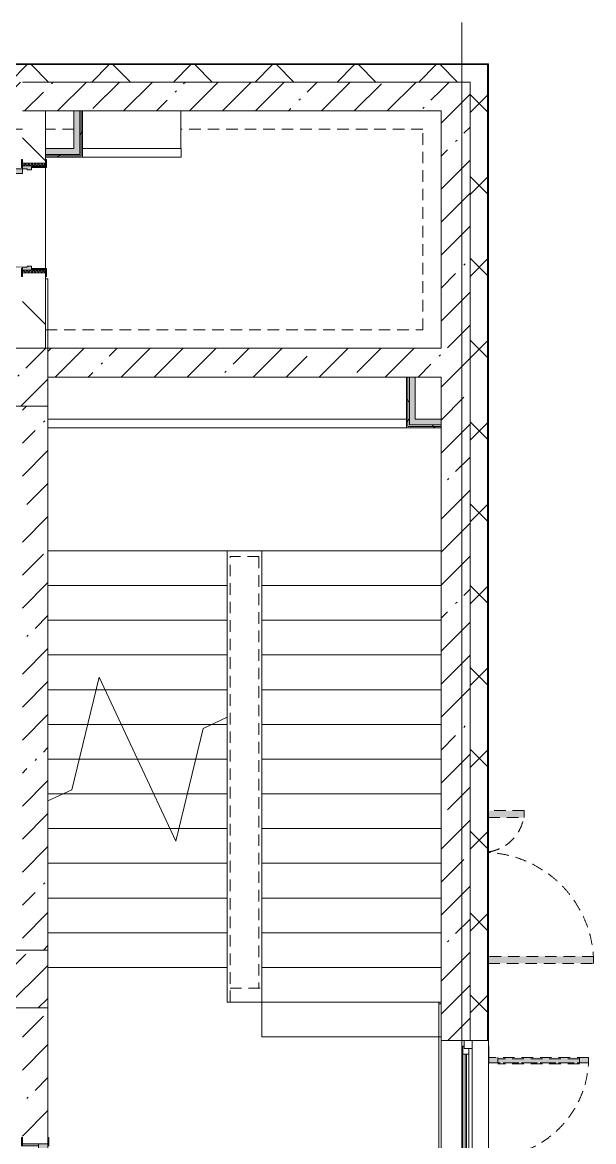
# Model space of a CAD drawing. Header units: millimetres. Extents: x 35143 to 244272, y -8553 to 29000.
# Drawn here: x 238472 to 243410, y 12246 to 21915 of the extents above; entities that cross this region are included whole.
import ezdxf

# ---------------------------------------------------------------- set-up
doc = ezdxf.new("R2010")
doc.units = ezdxf.units.MM
doc.linetypes.add('200_ШТРИХ__ш1_п0_6_', pattern=[160, 100, -60])
for name, color, linetype, lineweight in [('A-DETL-MBND-1', 7, '200_ШТРИХ__ш1_п0_6_', 9), ('A-GLAZ-1', 7, 'Continuous', 5), ('A-WALL', 7, 'Continuous', 9), ('A-WALL-4', 7, 'Continuous', 5), ('I-WALL-5', 7, 'Continuous', 5), ('S-COLS-1', 7, 'Continuous', 5), ('S-STRS-2', 7, 'Continuous', 5), ('S-STRS-MBND-2', 7, 'Continuous', 5), ('Оси', 7, 'Continuous', 9)]:
    doc.layers.add(name, color=color, linetype=linetype, lineweight=lineweight)
for name, color, linetype, lineweight, true_color in [('A-DOOR-3', 7, 'Continuous', 5, 0xaaaaaa), ('A-DOOR-4', 7, 'Continuous', 5, 0xe2e2e2), ('A-DOOR-FRAM-3', 7, 'Continuous', 5, 0xe2e2e2), ('A-DOOR-FRAM-4', 7, 'Continuous', 5, 0xaaaaaa), ('A-FLOR-2', 7, 'Continuous', 5, 0xaaaaaa), ('I-WALL-3', 7, 'Continuous', 5, 0xe7e7e7)]:
    doc.layers.add(name, color=color, linetype=linetype, lineweight=lineweight, true_color=true_color)
pattern_1 = [(45, (117261.88, 0), (-285.1231, 285.1231), []), (45, (117547, 0), (-285.1231, 285.1231), [504.031, -100.806, 16.764, -84.042])]
pattern_2 = [(45, (117261.9, 0), (-353.5534, 353.5534), []), (135, (117261.9, 0), (-353.5534, -353.5534), [])]
pattern_3 = [(45, (117261.9, 0), (-530.33, 530.33), []), (135, (117261.9, 0), (-530.33, -530.33), [])]

# ---------------------------------------------------------------- blocks, each defined once
blk = doc.blocks.new('110_Дверь_СКБ_2Ст - Д-1_л_Лестничная клетка EIS60 2-32142534-2_1_2_птичка')
at = {"layer": 'A-DOOR-4'}
for points in [[(662.5, 110), (662.5, 1010), (612.5, 1010), (612.5, 110)], [(-587.5, 510), (-637.5, 510), (-637.5, 110), (-587.5, 110), (-587.5, 433.2)], [(712.5, 30), (697.5, 30), (697.5, -110), (712.5, -110), (712.5, -30.6)]]:
    blk.add_hatch(color=256, dxfattribs=at).paths.add_polyline_path(points)
h = blk.add_hatch(color=256, dxfattribs=at)
h.paths.add_polyline_path([(712.5, 110), (662.5, 110), (662.5, 60), (652.5, 60), (652.5, 30), (712.5, 30)])
h.paths.add_polyline_path([(-627.5, 30), (-627.5, 60), (-637.5, 60), (-637.5, 110), (-687.5, 110), (-687.5, 30)])
at = {"layer": 'A-DOOR-FRAM-3'}
for points in [[(-672.5, 110), (-672.5, 118), (-742.5, 118), (-742.5, 110)], [(767.5, 110), (767.5, 118), (697.5, 118), (697.5, 110)], [(-672.5, 30), (-687.5, 30), (-687.5, -110), (-672.5, -110), (-672.5, -30.6)], [(-672.5, -110), (-742.5, -110), (-742.5, -118), (-672.5, -118)], [(767.5, -118), (767.5, -110), (697.5, -110), (697.5, -118)]]:
    blk.add_hatch(color=256, dxfattribs=at).paths.add_polyline_path(points)
at = {"layer": 'A-DOOR-3'}
for p, q in [((662.5, 1010), (612.5, 1010)), ((612.5, 1010), (612.5, 110)), ((662.5, 110), (662.5, 1010)), ((-637.5, 510), (-637.5, 110)), ((-587.5, 510), (-637.5, 510)), ((-587.5, 110), (-587.5, 510)), ((-637.5, 110), (-587.5, 110)), ((612.5, 110), (662.5, 110))]:
    blk.add_line(p, q, dxfattribs=at)
for centre, radius, start, end in [((662.5, 110), 900, 90, 180), ((-637.5, 110), 400, 360, 90)]:
    blk.add_arc(centre, radius, start, end, dxfattribs=at)
at = {"layer": 'A-DOOR-FRAM-4'}
for p, q in [((-672.5, 118), (-742.5, 118)), ((-742.5, 118), (-742.5, 110)), ((-742.5, 110), (-672.5, 110)), ((-637.5, 110), (-687.5, 110)), ((-687.5, 110), (-687.5, 30)), ((-672.5, 110), (-672.5, 118)), ((-637.5, 60), (-637.5, 110)), ((662.5, 110), (662.5, 60)), ((712.5, 110), (662.5, 110)), ((767.5, 118), (697.5, 118)), ((697.5, 118), (697.5, 110)), ((697.5, 110), (767.5, 110)), ((712.5, 30), (712.5, 110)), ((767.5, 110), (767.5, 118)), ((-687.5, 30), (-627.5, 30)), ((-672.5, 30), (-687.5, 30)), ((-687.5, 30), (-687.5, -110)), ((-672.5, -110), (-672.5, 30)), ((-627.5, 60), (-637.5, 60)), ((-627.5, 30), (-627.5, 60)), ((662.5, 60), (652.5, 60)), ((652.5, 60), (652.5, 30)), ((652.5, 30), (712.5, 30)), ((712.5, 30), (697.5, 30)), ((697.5, 30), (697.5, -110)), ((712.5, -110), (712.5, 30)), ((-672.5, -110), (-742.5, -110)), ((-742.5, -110), (-742.5, -118)), ((-742.5, -118), (-672.5, -118)), ((-687.5, -110), (-672.5, -110)), ((-672.5, -118), (-672.5, -110)), ((697.5, -110), (712.5, -110)), ((767.5, -110), (697.5, -110)), ((697.5, -110), (697.5, -118)), ((697.5, -118), (767.5, -118)), ((767.5, -118), (767.5, -110))]:
    blk.add_line(p, q, dxfattribs=at)
blk = doc.blocks.new('120_Окно_СКБ_1Ст - 120_Окно_СКБ_1Ст 1200х2500_h_ с форточкой2-24160662-2_1_2_птичка')
at = {"layer": 'A-GLAZ-1'}
for p, q in [((-600, -127), (-600, -57)), ((-600, -57), (-530, -57)), ((600, -57), (-600, -57)), ((-530, -57), (-530, -127)), ((530, -87), (-530, -87)), ((-530, -87), (-530, -127)), ((-480, -137), (-480, -87)), ((480, -137), (480, -87)), ((530, -127), (530, -57)), ((530, -57), (600, -57)), ((530, -127), (530, -87)), ((600, -57), (600, -127)), ((-530, -127), (-600, -127)), ((-600, -127), (-550, -127)), ((-530, -127), (-550, -127)), ((-550, -127), (-550, -137)), ((-550, -137), (550, -137)), ((550, -137), (-550, -137)), ((-480, -107), (480, -107)), ((480, -117), (-480, -117)), ((600, -127), (530, -127)), ((550, -127), (530, -127)), ((550, -127), (600, -127)), ((550, -137), (550, -127))]:
    blk.add_line(p, q, dxfattribs=at)
blk = doc.blocks.new('110_Дверь_СКБ_1Ст_Внутренняя1 - Д-8 950x2100h_охрана-V90-2_1_2_птичка')
at = {"layer": 'A-DOOR-3'}
h = blk.add_hatch(dxfattribs=at)
h.set_pattern_fill('FP_100', color=256, style=0, pattern_type=2)
h.set_pattern_definition([(135, (1826.41, 164.685), (-14.14214, -14.14214), []), (225, (1826.41, 164.685), (14.14214, -14.14214), [])])
h.paths.add_polyline_path([(487.5, 100), (462.5, 100), (462.5, -100), (487.5, -100), (487.5, -34.8)])
at = {"layer": 'A-DOOR-4'}
h = blk.add_hatch(color=256, dxfattribs=at)
h.paths.add_polyline_path([(-437.5, 100), (-437.5, 20), (-402.5, 20), (-402.5, 60), (-412.5, 60), (-416.2, 100)])
h.paths.add_polyline_path([(437.5, 100), (437.5, 60), (427.5, 60), (427.5, 20), (462.5, 20), (462.5, 100)])
at = {"layer": 'A-DOOR-FRAM-3'}
for points in [[(397.5, 950), (397.5, 100), (437.5, 100), (437.5, 950)], [(-492.5, 108), (-492.5, 100), (-422.5, 100), (-422.5, 108)], [(511.4, 108), (447.5, 108), (447.5, 100), (517.5, 100), (517.5, 108)], [(-422.5, 20), (-437.5, 20), (-437.5, -100), (-422.5, -100), (-422.5, -34.8)], [(462.5, 20), (447.5, 20), (447.5, -100), (462.5, -100), (462.5, -34.8)], [(-492.5, -100), (-492.5, -108), (-422.5, -108), (-422.5, -100)], [(517.5, -100), (447.5, -100), (447.5, -108), (517.5, -108)]]:
    blk.add_hatch(color=256, dxfattribs=at).paths.add_polyline_path(points)
at = {"layer": 'A-DOOR-FRAM-4'}
h = blk.add_hatch(dxfattribs=at)
h.set_pattern_fill('FP_101', color=256, style=0, pattern_type=2)
h.set_pattern_definition([(45, (-296.384, 164.685), (-14.1421, 14.1421), []), (135, (-296.384, 164.685), (-14.1421, -14.1421), [])])
h.paths.add_polyline_path([(-437.5, 100), (-462.5, 100), (-462.5, -100), (-437.5, -100), (-437.5, -34.8)])
at = {"layer": 'A-DOOR-3'}
for p, q in [((437.5, 950), (397.5, 950)), ((397.5, 950), (397.5, 100)), ((437.5, 100), (437.5, 950)), ((397.5, 100), (437.5, 100))]:
    blk.add_line(p, q, dxfattribs=at)
blk.add_arc((437.5, 100), 850, 90, 180, dxfattribs=at)
at = {"layer": 'A-DOOR-FRAM-4'}
for p, q in [((-422.5, 108), (-492.5, 108)), ((-492.5, 108), (-492.5, 100)), ((-492.5, 100), (-422.5, 100)), ((-437.5, 100), (-462.5, 100)), ((-462.5, 100), (-462.5, -100)), ((-412.5, 100), (-437.5, 100)), ((-437.5, 100), (-437.5, 20)), ((-437.5, -100), (-437.5, 100)), ((-422.5, 100), (-437.5, 100)), ((-437.5, 100), (-437.5, 99)), ((-437.5, 99), (-422.5, 99)), ((-422.5, 100), (-422.5, 108)), ((-422.5, 99), (-422.5, 100)), ((-412.5, 60), (-412.5, 100)), ((437.5, 100), (437.5, 60)), ((462.5, 100), (437.5, 100)), ((517.5, 108), (447.5, 108)), ((447.5, 108), (447.5, 100)), ((462.5, 100), (447.5, 100)), ((447.5, 100), (447.5, 99)), ((447.5, 100), (517.5, 100)), ((447.5, 99), (462.5, 99)), ((462.5, 20), (462.5, 100)), ((487.5, 100), (462.5, 100)), ((462.5, 100), (462.5, -100)), ((462.5, 99), (462.5, 100)), ((487.5, -100), (487.5, 100)), ((517.5, 100), (517.5, 108)), ((-437.5, 20), (-402.5, 20)), ((-422.5, 20), (-437.5, 20)), ((-437.5, 20), (-437.5, -100)), ((-422.5, -100), (-422.5, 20)), ((-402.5, 60), (-412.5, 60)), ((-402.5, 20), (-402.5, 60)), ((437.5, 60), (427.5, 60)), ((427.5, 60), (427.5, 20)), ((427.5, 20), (462.5, 20)), ((462.5, 20), (447.5, 20)), ((447.5, 20), (447.5, -100)), ((462.5, -100), (462.5, 20)), ((-422.5, -100), (-492.5, -100)), ((-492.5, -100), (-492.5, -108)), ((-492.5, -108), (-422.5, -108)), ((-462.5, -100), (-437.5, -100)), ((-437.5, -100), (-422.5, -100)), ((-422.5, -108), (-422.5, -100)), ((447.5, -100), (462.5, -100)), ((517.5, -100), (447.5, -100)), ((447.5, -100), (447.5, -108)), ((447.5, -108), (517.5, -108)), ((462.5, -100), (487.5, -100)), ((517.5, -108), (517.5, -100))]:
    blk.add_line(p, q, dxfattribs=at)
blk = doc.blocks.new('110_Дверь_СКБ_2Ст_Наружная - ДН-3_1_л__ Двухстворчатая 1200 х2900 из подвала EI30-23667726-2_1_2_птичка')
at = {"layer": 'A-DETL-MBND-1'}
for points in [[(679.5, 989), (619.5, 989), (619.5, 79), (679.5, 79)], [(-580.5, 79), (-580.5, 389), (-640.5, 389), (-640.5, 79)]]:
    blk.add_hatch(color=256, dxfattribs=at).paths.add_polyline_path(points)
for p, q in [((679.5, 989), (619.5, 989)), ((619.5, 989), (619.5, 79)), ((679.5, 79), (679.5, 989)), ((-640.5, 389), (-640.5, 79)), ((-580.5, 389), (-640.5, 389)), ((-580.5, 79), (-580.5, 389))]:
    blk.add_line(p, q, dxfattribs=at)
for centre, radius, start, end in [((679.5, 29), 960, 90, 176.98148), ((-640.5, 29), 360, 8.16602, 90)]:
    blk.add_arc(centre, radius, start, end, dxfattribs=at)
blk = doc.blocks.new('Дверь_Витражная_СКБ_2Ст - ВН-6-31912847-2_1_2_птичка')
at = {"layer": 'A-DETL-MBND-1'}
for points in [[(-643, -370), (-598, -370), (-598, -20), (-643, -20)], [(562, -884), (607, -884), (607, -20), (562, -20)]]:
    blk.add_hatch(color=256, dxfattribs=at).paths.add_polyline_path(points)
for p, q in [((-607, -20), (-715, -20)), ((-715, -20), (-607, -20)), ((-598, -20), (-643, -20)), ((-643, -370), (-643, -20)), ((-598, -20), (-643, -20)), ((-643, -20), (-643, -370)), ((-607, -370), (-607, -20)), ((-598, -370), (-598, -20)), ((-598, -370), (-598, -20)), ((562, -20), (607, -20)), ((562, -884), (562, -20)), ((562, -20), (562, -884)), ((607, -20), (562, -20)), ((607, -884), (607, -20)), ((607, -884), (607, -20)), ((607, -20), (715, -20)), ((607, -20), (715, -20)), ((607, -884), (607, -20)), ((-643, -100), (-598, -100)), ((-633, -290), (-633, -100)), ((-589, -290), (-589, -100)), ((553, -804), (553, -100)), ((607, -100), (562, -100)), ((597, -804), (597, -100)), ((-643, -290), (-598, -290)), ((-643, -370), (-598, -370)), ((-643, -370), (-598, -370)), ((607, -804), (562, -804)), ((607, -884), (562, -884)), ((562, -884), (607, -884))]:
    blk.add_line(p, q, dxfattribs=at)
for centre, radius, start, end in [((-607, -20), 350, 270, 0), ((607, -20), 864, 180, 270)]:
    blk.add_arc(centre, radius, start, end, dxfattribs=at)
blk = doc.blocks.new('BSC_Колонна _Прямоугольная - 500х500-22291386-2_1_2_птичка')
at = {"layer": 'S-COLS-1'}
h = blk.add_hatch(dxfattribs=at)
h.set_pattern_fill('FP_173', color=256, style=0, pattern_type=2)
h.set_pattern_definition([(45, (-121180, -13650), (-285.1231, 285.1231), []), (45, (-120894.88, -13650), (-285.1231, 285.1231), [504.031, -100.806, 16.764, -84.042])])
h.paths.add_polyline_path([(-250, -250), (250, -250), (250, 250), (-250, 250), (-250, -115.2)])
for p, q in [((250, 250), (-250, 250)), ((-250, 250), (-250, -250)), ((250, -250), (250, 250)), ((-250, -250), (250, -250))]:
    blk.add_line(p, q, dxfattribs=at)
blk = doc.blocks.new('BSC_Колонна _Прямоугольная - 500х500-V196-2_1_2_птичка')
at = {"layer": 'S-COLS-1'}
h = blk.add_hatch(dxfattribs=at)
h.set_pattern_fill('FP_182', color=256, style=0, pattern_type=2)
h.set_pattern_definition([(45, (-121180, -18850), (-285.1231, 285.1231), []), (45, (-120894.88, -18850), (-285.1231, 285.1231), [504.031, -100.806, 16.764, -84.042])])
h.paths.add_polyline_path([(-250, -250), (250, -250), (250, 250), (-250, 250), (-250, -109.1)])
for p, q in [((250, 250), (-250, 250)), ((-250, 250), (-250, -250)), ((250, -250), (250, 250)), ((-250, -250), (250, -250))]:
    blk.add_line(p, q, dxfattribs=at)
blk = doc.blocks.new('Зашивка приборов отопления30 - Зашивка приборов отопления-33323465-2_1_2_птичка')
at = {"layer": 'A-WALL-4'}
for p, q in [((121290.8, 18669.6), (124390.8, 18669.6)), ((124390.8, 18669.6), (121290.8, 18669.6)), ((121290.8, 18594.6), (124390.8, 18594.6))]:
    blk.add_line(p, q, dxfattribs=at)
blk = doc.blocks.new('Зашивка приборов отопления44 - Зашивка приборов отопления-33398827-2_1_2_птичка')
at = {"layer": 'A-WALL-4'}
for p, q in [((122140.8, 18669.6), (122140.8, 18994.6)), ((121290.8, 18669.6), (122140.8, 18669.6)), ((122141.3, 18669.6), (121290.8, 18669.6)), ((122141.3, 18594.6), (122141.3, 18669.6)), ((121290.8, 18594.6), (122141.3, 18594.6))]:
    blk.add_line(p, q, dxfattribs=at)

msp = doc.modelspace()

# ---------------------------------------------------------------- hatches: boundary and pattern name
at = {"layer": 'A-WALL-4'}
h = msp.add_hatch(dxfattribs=at)
h.set_pattern_fill('FP_87', color=256, style=0, pattern_type=2)
h.set_pattern_definition(pattern_2)
h.paths.add_polyline_path([(242491.9, 21400), (242491.9, 21550), (237412.1, 21550), (237412.1, 21400), (242341.9, 21400)])
h.paths.add_polyline_path([(236512.1, 21400), (236512.1, 21550), (235162.3, 21550), (235162.3, 21400), (235768.7, 21400)])
h.paths.add_polyline_path([(223711, 21400), (224112.3, 21400), (224112.3, 21550), (222812.1, 21550), (222812.1, 21400), (223311.9, 21400)])
h.paths.add_polyline_path([(226312.3, 21400), (226312.3, 21550), (225012.3, 21550), (225012.3, 21400), (225566, 21400)])
h.paths.add_polyline_path([(227212.3, 21400), (228511.9, 21400), (228511.9, 21550), (227212.3, 21550)])
h.paths.add_polyline_path([(233362.3, 21400), (234262.3, 21400), (234262.3, 21550), (232862.3, 21550), (232862.3, 21400), (232986.2, 21400)])
h.paths.add_polyline_path([(229411.9, 21400), (230562.3, 21400), (230562.3, 21550), (229411.9, 21550)])
h.paths.add_polyline_path([(217218.3, 21400), (218411.9, 21400), (218411.9, 21550), (213871.9, 21550), (213871.9, 21400), (216290.8, 21400)])
h.paths.add_polyline_path([(219311.9, 21400), (220512.1, 21400), (220512.1, 21550), (219311.9, 21550)])
h.paths.add_polyline_path([(210571.9, 21400), (210571.9, 21550), (210321.9, 21550), (210321.9, 21400)])
h = msp.add_hatch(dxfattribs=at)
h.set_pattern_fill('FP_87', color=256, style=0, pattern_type=2)
h.set_pattern_definition(pattern_2)
h.paths.add_polyline_path([(242341.9, -250), (242491.9, -250), (242491.9, 7700), (242341.9, 7700), (242341.9, -100)])
h.paths.add_polyline_path([(242491.9, 10000), (242491.9, 11920), (242341.9, 11920), (242341.9, 10000)])
h.paths.add_polyline_path([(242491.9, 13120), (242491.9, 21400), (242341.9, 21400), (242341.9, 13120)])
at = {"layer": 'I-WALL-3'}
for points in [[(238967.9, 20775), (238967.9, 21150), (238917.9, 21150), (238917.9, 20775)], [(238917.9, 20775), (238917.9, 20825), (238671.9, 20825), (238671.9, 20775)], [(241866.9, 18487.5), (241866.9, 18850), (241816.9, 18850), (241816.9, 18487.5)], [(242091.9, 18437.5), (242091.9, 18487.5), (241816.9, 18487.5), (241816.9, 18437.5)]]:
    msp.add_hatch(color=256, dxfattribs=at).paths.add_polyline_path(points)
at = {"layer": 'I-WALL-5'}
h = msp.add_hatch(dxfattribs=at)
h.set_pattern_fill('FP_95', color=256, style=0, pattern_type=2)
h.set_pattern_definition(pattern_1)
h.paths.add_polyline_path([(229411.9, 21150), (230562.3, 21150), (230562.3, 21400), (229411.9, 21400)])
h.paths.add_polyline_path([(233362.3, 21150), (234262.3, 21150), (234262.3, 21400), (233362.3, 21400), (233362.3, 21239.3)])
h.paths.add_polyline_path([(238471.9, 21150), (238471.9, 21400), (238111.9, 21400), (238111.9, 21150)])
h.paths.add_polyline_path([(235777.4, 21150), (236512.1, 21150), (236512.1, 21400), (235162.3, 21400), (235162.3, 21150), (235768.7, 21150)])
h.paths.add_polyline_path([(218399.4, 21150), (218411.9, 21150), (218411.9, 21400), (218061.9, 21400), (218061.9, 21150), (218386.9, 21150)])
h.paths.add_polyline_path([(220000.9, 21150), (220512.1, 21150), (220512.1, 21400), (219311.9, 21400), (219311.9, 21150)])
h.paths.add_polyline_path([(223311.9, 21150), (224112.3, 21150), (224112.3, 21400), (223311.9, 21400)])
h.paths.add_polyline_path([(225566, 21150), (226312.3, 21150), (226312.3, 21400), (225012.3, 21400), (225012.3, 21150), (225486.9, 21150)])
h.paths.add_polyline_path([(228511.9, 21150), (228511.9, 21400), (228311.9, 21400), (228311.9, 21150), (228348.6, 21150)])
h.paths.add_polyline_path([(227611.9, 21150), (227611.9, 21400), (227212.3, 21400), (227212.3, 21150), (227421.1, 21150)])
h = msp.add_hatch(dxfattribs=at)
h.set_pattern_fill('FP_95', color=256, style=0, pattern_type=2)
h.set_pattern_definition(pattern_1)
h.paths.add_polyline_path([(242091.9, 21150), (242091.9, 21400), (238471.9, 21400), (238471.9, 21150), (240406.3, 21150)])
h = msp.add_hatch(dxfattribs=at)
h.set_pattern_fill('FP_95', color=256, style=0, pattern_type=2)
h.set_pattern_definition(pattern_1)
h.paths.add_polyline_path([(242261.4, 10600), (242341.9, 10600), (242341.9, 11920), (242091.9, 11920), (242091.9, 10600)])
h.paths.add_polyline_path([(242341.9, 13120), (242341.9, 21400), (242091.9, 21400), (242091.9, 13120), (242261.4, 13120)])
h = msp.add_hatch(dxfattribs=at)
h.set_pattern_fill('FP_98', color=256, style=0, pattern_type=2)
h.set_pattern_definition([(135, (117261.9, 0), (-353.5534, -353.5534), [])])
h.paths.add_polyline_path([(238471.9, 19100), (238671.9, 19100), (238671.9, 19750), (238471.9, 19750), (238471.9, 19319.3)])
h.paths.add_polyline_path([(238671.9, 20700), (238671.9, 21150), (238471.9, 21150), (238471.9, 20700), (238551.3, 20700)])
h = msp.add_hatch(dxfattribs=at)
h.set_pattern_fill('FP_187', color=256, style=0, pattern_type=2)
h.set_pattern_definition(pattern_3)
h.paths.add_polyline_path([(238980.4, 20762.5), (238980.4, 21150), (238967.9, 21150), (238967.9, 20762.5)])
h = msp.add_hatch(dxfattribs=at)
h.set_pattern_fill('FP_187', color=256, style=0, pattern_type=2)
h.set_pattern_definition(pattern_3)
h.paths.add_polyline_path([(238992.9, 20750), (238992.9, 21150), (238980.4, 21150), (238980.4, 20750)])
h = msp.add_hatch(dxfattribs=at)
h.set_pattern_fill('FP_187', color=256, style=0, pattern_type=2)
h.set_pattern_definition(pattern_3)
h.paths.add_polyline_path([(238967.9, 20762.5), (238967.9, 20775), (238671.9, 20775), (238671.9, 20762.5), (238917.9, 20762.5)])
h = msp.add_hatch(dxfattribs=at)
h.set_pattern_fill('FP_187', color=256, style=0, pattern_type=2)
h.set_pattern_definition(pattern_3)
h.paths.add_polyline_path([(238917.9, 20750), (238980.4, 20750), (238980.4, 20762.5), (238671.9, 20762.5), (238671.9, 20750)])
h = msp.add_hatch(dxfattribs=at)
h.set_pattern_fill('FP_95', color=256, style=0, pattern_type=2)
h.set_pattern_definition(pattern_1)
h.paths.add_polyline_path([(242091.9, 18850), (242091.9, 19100), (238691.9, 19100), (238691.9, 18850), (241866.9, 18850)])
h = msp.add_hatch(dxfattribs=at)
h.set_pattern_fill('FP_187', color=256, style=0, pattern_type=2)
h.set_pattern_definition(pattern_3)
h.paths.add_polyline_path([(241804.4, 18425), (241804.4, 18850), (241791.9, 18850), (241791.9, 18425)])
h = msp.add_hatch(dxfattribs=at)
h.set_pattern_fill('FP_187', color=256, style=0, pattern_type=2)
h.set_pattern_definition(pattern_3)
h.paths.add_polyline_path([(241804.4, 18437.5), (241816.9, 18437.5), (241816.9, 18850), (241804.4, 18850), (241804.4, 18487.5)])
h = msp.add_hatch(dxfattribs=at)
h.set_pattern_fill('FP_95', color=256, style=0, pattern_type=2)
h.set_pattern_definition(pattern_1)
h.paths.add_polyline_path([(238551.3, 10600), (238691.9, 10600), (238691.9, 10825), (238471.9, 10825), (238471.9, 10600)])
h.paths.add_polyline_path([(238551.3, 12225), (238691.9, 12225), (238691.9, 13400), (238471.9, 13400), (238471.9, 12225)])
h.paths.add_polyline_path([(238485.1, 13900), (238691.9, 13900), (238691.9, 18600), (238471.9, 18600), (238471.9, 13900)])
h = msp.add_hatch(dxfattribs=at)
h.set_pattern_fill('FP_187', color=256, style=0, pattern_type=2)
h.set_pattern_definition(pattern_3)
h.paths.add_polyline_path([(242091.9, 18412.5), (242091.9, 18425), (241791.9, 18425), (241791.9, 18412.5)])
h = msp.add_hatch(dxfattribs=at)
h.set_pattern_fill('FP_187', color=256, style=0, pattern_type=2)
h.set_pattern_definition(pattern_3)
h.paths.add_polyline_path([(242091.9, 18425), (242091.9, 18437.5), (241804.4, 18437.5), (241804.4, 18425)])
h = msp.add_hatch(dxfattribs=at)
h.set_pattern_fill('FP_99', color=256, style=0, pattern_type=2)
h.set_pattern_definition([(45, (117261.88, 0), (-176.7767, 176.7767), [])])
h.paths.add_polyline_path([(238471.9, 12450), (238471.9, 12530), (237721.9, 12530), (237721.9, 12450)])

# ---------------------------------------------------------------- linework, layer by layer
at = {"layer": 'A-DETL-MBND-1'}
for p, q in [((238471.9, 20992), (238269.9, 20992)), ((238917.9, 20992), (238671.9, 20992)), ((241933.9, 20992), (239842.9, 20992)), ((241933.9, 19258), (241933.9, 20992)), ((238671.9, 19258), (241933.9, 19258)), ((240266.9, 13450), (240266.9, 17300)), ((240516.9, 17300), (240266.9, 17300)), ((240516.9, 17300), (240516.9, 13570)), ((240266.9, 13570), (240541.9, 13570))]:
    msp.add_line(p, q, dxfattribs=at)
at = {"layer": 'A-FLOR-2'}
for p, q in [((238671.9, 19700), (238691.9, 19700)), ((238691.9, 19700), (238691.9, 19100)), ((240241.9, 13450), (240241.9, 13750)), ((242070.9, 13450), (240241.9, 13450)), ((242070.9, 10600), (242070.9, 13450)), ((242091.9, 13435), (242070.9, 13435))]:
    msp.add_line(p, q, dxfattribs=at)
at = {"layer": 'A-WALL'}
for p, q in [((242494.9, 21553), (237412.1, 21553)), ((242491.9, 21550), (237412.1, 21550)), ((242491.9, 13120), (242491.9, 21550)), ((242494.9, 13120), (242494.9, 21553)), ((242341.9, 21400), (242341.9, 13120)), ((238671.9, 21150), (238471.9, 21150)), ((238992.9, 21150), (238917.9, 21150)), ((238967.9, 20775), (238967.9, 21150)), ((238980.4, 20762.5), (238980.4, 21150)), ((238671.9, 20775), (238967.9, 20775)), ((238671.9, 20762.5), (238980.4, 20762.5)), ((241866.9, 18850), (241791.9, 18850)), ((241804.4, 18850), (241804.4, 18425)), ((241816.9, 18850), (241816.9, 18437.5)), ((242091.9, 18412.5), (242091.9, 18487.5)), ((241804.4, 18425), (242091.9, 18425)), ((241816.9, 18437.5), (242091.9, 18437.5))]:
    msp.add_line(p, q, dxfattribs=at)
at = {"layer": 'A-WALL-4'}
for p, q in [((242499.9, 21558), (237412.1, 21558)), ((242499.9, -258), (242499.9, 21558)), ((238471.9, 21400), (242341.9, 21400)), ((242341.9, 13120), (242499.9, 13120))]:
    msp.add_line(p, q, dxfattribs=at)
at = {"layer": 'I-WALL-5'}
for p, q in [((238671.9, 21150), (238917.9, 21150)), ((238671.9, 20730), (238671.9, 21150)), ((238917.9, 21150), (238917.9, 20825)), ((238992.9, 21150), (242091.9, 21150)), ((238992.9, 20750), (238992.9, 21150)), ((242091.9, 21150), (242091.9, 19100)), ((238917.9, 20825), (238671.9, 20825)), ((238671.9, 20750), (238992.9, 20750)), ((238671.9, 20660), (238671.9, 19790)), ((238671.9, 19100), (238671.9, 19720)), ((242091.9, 19100), (238691.9, 19100)), ((238691.9, 18850), (241791.9, 18850)), ((241791.9, 18850), (241791.9, 18412.5)), ((241866.9, 18850), (242091.9, 18850)), ((241866.9, 18487.5), (241866.9, 18850)), ((242091.9, 18850), (242091.9, 18487.5)), ((238691.9, 13900), (238691.9, 18600)), ((242091.9, 18487.5), (241866.9, 18487.5)), ((241791.9, 18412.5), (242091.9, 18412.5)), ((242091.9, 18412.5), (242091.9, 10600)), ((238691.9, 12280), (238691.9, 13400)), ((242091.9, 13120), (242341.9, 13120))]:
    msp.add_line(p, q, dxfattribs=at)
at = {"layer": 'S-STRS-2'}
for p, q in [((238691.9, 17350), (240241.9, 17350)), ((238691.9, 17350), (240241.9, 17350)), ((240241.9, 17350), (240541.9, 17350)), ((240241.9, 17050), (240241.9, 17350)), ((242091.9, 17350), (240541.9, 17350)), ((240541.9, 17350), (240541.9, 17050)), ((242091.9, 17350), (240541.9, 17350)), ((238691.9, 17050), (240241.9, 17050)), ((238691.9, 17050), (240241.9, 17050)), ((240241.9, 16750), (240241.9, 17050)), ((240541.9, 17050), (240541.9, 16750)), ((242091.9, 17050), (240541.9, 17050)), ((242091.9, 17050), (240541.9, 17050)), ((238691.9, 16750), (240241.9, 16750)), ((238691.9, 16750), (240241.9, 16750)), ((240241.9, 16450), (240241.9, 16750)), ((240541.9, 16750), (240541.9, 16450)), ((242091.9, 16750), (240541.9, 16750)), ((242091.9, 16750), (240541.9, 16750)), ((238691.9, 16450), (240241.9, 16450)), ((238691.9, 16450), (240241.9, 16450)), ((240241.9, 16150), (240241.9, 16450)), ((240541.9, 16450), (240541.9, 16150)), ((242091.9, 16450), (240541.9, 16450)), ((242091.9, 16450), (240541.9, 16450)), ((238691.9, 16150), (239110.4, 16150)), ((238691.9, 16150), (239110.4, 16150)), ((239110.4, 16150), (239187.1, 16150)), ((239110.4, 16150), (239187.1, 16150)), ((239187.1, 16150), (240241.9, 16150)), ((239187.1, 16150), (240241.9, 16150)), ((240241.9, 15911.4), (240241.9, 16150)), ((240541.9, 16150), (240541.9, 15850)), ((242091.9, 16150), (240541.9, 16150)), ((242091.9, 16150), (240541.9, 16150)), ((240241.9, 15850), (240241.9, 15911.4)), ((238691.9, 15850), (239037.5, 15850)), ((238691.9, 15850), (239037.5, 15850)), ((239037.5, 15850), (239327, 15850)), ((239037.5, 15850), (239327, 15850)), ((239327, 15850), (240110.2, 15850)), ((239327, 15850), (240110.2, 15850)), ((240110.2, 15850), (240241.9, 15850)), ((240110.2, 15850), (240241.9, 15850)), ((240241.9, 15550), (240241.9, 15850)), ((240541.9, 15850), (240541.9, 15550)), ((242091.9, 15850), (240541.9, 15850)), ((242091.9, 15850), (240541.9, 15850)), ((238691.9, 15550), (238964.6, 15550)), ((238691.9, 15550), (238964.6, 15550)), ((238964.6, 15550), (239466.9, 15550)), ((238964.6, 15550), (239466.9, 15550)), ((239466.9, 15550), (239969.1, 15550)), ((239466.9, 15550), (239969.1, 15550)), ((239969.1, 15550), (240241.9, 15550)), ((239969.1, 15550), (240241.9, 15550)), ((240241.9, 15250), (240241.9, 15550)), ((240541.9, 15550), (240541.9, 15250)), ((242091.9, 15550), (240541.9, 15550)), ((242091.9, 15550), (240541.9, 15550)), ((238691.9, 15250), (238823.5, 15250)), ((238691.9, 15250), (238823.5, 15250)), ((238823.5, 15250), (239606.8, 15250)), ((238823.5, 15250), (239606.8, 15250)), ((239606.8, 15250), (239896.2, 15250)), ((239606.8, 15250), (239896.2, 15250)), ((239896.2, 15250), (240241.9, 15250)), ((239896.2, 15250), (240241.9, 15250)), ((240241.9, 14950), (240241.9, 15250)), ((240541.9, 15250), (240541.9, 14950)), ((242091.9, 15250), (240541.9, 15250)), ((242091.9, 15250), (240541.9, 15250)), ((238691.9, 14950), (239746.7, 14950)), ((238691.9, 14950), (239746.7, 14950)), ((239746.7, 14950), (239823.3, 14950)), ((239746.7, 14950), (239823.3, 14950)), ((239823.3, 14950), (240241.9, 14950)), ((239823.3, 14950), (240241.9, 14950)), ((240241.9, 14650), (240241.9, 14950)), ((240541.9, 14950), (240541.9, 14650)), ((242091.9, 14950), (240541.9, 14950)), ((242091.9, 14950), (240541.9, 14950)), ((238691.9, 14650), (240241.9, 14650)), ((238691.9, 14650), (240241.9, 14650)), ((240241.9, 14350), (240241.9, 14650)), ((240541.9, 14650), (240541.9, 14350)), ((242091.9, 14650), (240541.9, 14650)), ((242091.9, 14650), (240541.9, 14650)), ((238691.9, 14350), (240241.9, 14350)), ((238691.9, 14350), (240241.9, 14350)), ((240241.9, 14050), (240241.9, 14350)), ((240541.9, 14350), (240541.9, 14050)), ((242091.9, 14350), (240541.9, 14350)), ((242091.9, 14350), (240541.9, 14350)), ((238691.9, 14050), (240241.9, 14050)), ((238691.9, 14050), (240241.9, 14050)), ((240241.9, 13750), (240241.9, 14050)), ((240541.9, 14050), (240541.9, 13750)), ((242091.9, 14050), (240541.9, 14050)), ((242091.9, 14050), (240541.9, 14050)), ((238691.9, 13750), (240241.9, 13750)), ((238691.9, 13750), (240241.9, 13750)), ((240541.9, 13750), (240541.9, 13450)), ((242091.9, 13750), (240541.9, 13750)), ((242091.9, 13750), (240541.9, 13750)), ((242091.9, 13450), (240541.9, 13450))]:
    msp.add_line(p, q, dxfattribs=at)
at = {"layer": 'S-STRS-MBND-2'}
for p, q in [((238691.9, 18850), (238691.9, 17350)), ((242091.9, 18850), (238691.9, 18850)), ((242091.9, 17350), (242091.9, 18850)), ((238691.9, 17350), (240241.9, 17350)), ((238691.9, 15848.6), (238691.9, 17350)), ((238691.9, 17350), (240241.9, 17350)), ((240241.9, 17350), (240541.9, 17350)), ((240241.9, 15911.4), (240241.9, 17350)), ((242091.9, 17350), (240541.9, 17350)), ((240541.9, 17350), (240541.9, 13150)), ((242091.9, 17350), (240541.9, 17350)), ((242091.9, 17350), (242091.9, 13150)), ((238691.9, 17050), (240241.9, 17050)), ((238691.9, 17050), (240241.9, 17050)), ((242091.9, 17050), (240541.9, 17050)), ((242091.9, 17050), (240541.9, 17050)), ((238691.9, 16750), (240241.9, 16750)), ((238691.9, 16750), (240241.9, 16750)), ((242091.9, 16750), (240541.9, 16750)), ((242091.9, 16750), (240541.9, 16750)), ((238691.9, 16450), (240241.9, 16450)), ((238691.9, 16450), (240241.9, 16450)), ((242091.9, 16450), (240541.9, 16450)), ((242091.9, 16450), (240541.9, 16450)), ((239136.7, 16258.1), (238900.4, 15285.9)), ((239797.1, 14841.9), (239136.7, 16258.1)), ((238691.9, 16150), (239110.4, 16150)), ((238691.9, 16150), (239110.4, 16150)), ((239187.1, 16150), (240241.9, 16150)), ((239187.1, 16150), (240241.9, 16150)), ((242091.9, 16150), (240541.9, 16150)), ((242091.9, 16150), (240541.9, 16150)), ((240241.9, 15911.4), (240033.3, 15814.1)), ((238691.9, 15850), (239037.5, 15850)), ((238691.9, 15850), (239037.5, 15850)), ((239327, 15850), (240110.2, 15850)), ((239327, 15850), (240110.2, 15850)), ((240033.3, 15814.1), (239797.1, 14841.9)), ((242091.9, 15850), (240541.9, 15850)), ((242091.9, 15850), (240541.9, 15850)), ((238691.9, 15550), (238964.6, 15550)), ((238691.9, 15550), (238964.6, 15550)), ((239466.9, 15550), (239969.1, 15550)), ((239466.9, 15550), (239969.1, 15550)), ((242091.9, 15550), (240541.9, 15550)), ((242091.9, 15550), (240541.9, 15550)), ((238900.4, 15285.9), (238691.9, 15188.6)), ((238691.9, 15250), (238823.5, 15250)), ((238691.9, 15250), (238823.5, 15250)), ((239606.8, 15250), (239896.2, 15250)), ((239606.8, 15250), (239896.2, 15250)), ((242091.9, 15250), (240541.9, 15250)), ((242091.9, 15250), (240541.9, 15250)), ((239746.7, 14950), (239823.3, 14950)), ((239746.7, 14950), (239823.3, 14950)), ((242091.9, 14950), (240541.9, 14950)), ((242091.9, 14950), (240541.9, 14950)), ((242091.9, 14650), (240541.9, 14650)), ((242091.9, 14650), (240541.9, 14650)), ((242091.9, 14350), (240541.9, 14350)), ((242091.9, 14350), (240541.9, 14350)), ((242091.9, 14050), (240541.9, 14050)), ((242091.9, 14050), (240541.9, 14050)), ((242091.9, 13750), (240541.9, 13750)), ((242091.9, 13750), (240541.9, 13750)), ((242091.9, 13450), (240541.9, 13450)), ((242091.9, 13450), (240541.9, 13450)), ((242091.9, 13150), (240541.9, 13150))]:
    msp.add_line(p, q, dxfattribs=at)
at = {"layer": 'Оси'}
msp.add_line((242271.9, 10029.8), (242271.9, 21915.1), dxfattribs=at)

# ---------------------------------------------------------------- block references
at = {"layer": 'A-DETL-MBND-1'}
for name, p, rotation in [('110_Дверь_СКБ_2Ст_Наружная - ДН-3_1_л__ Двухстворчатая 1200 х2900 из подвала EI30-23667726-2_1_2_птичка', (242420.9, 14464.5), 269.9999999999999), ('Дверь_Витражная_СКБ_2Ст - ВН-6-31912847-2_1_2_птичка', (242482.9, 12365), 89.99999999999957)]:
    msp.add_blockref(name, p, dxfattribs=dict(at, rotation=rotation))
at = {"layer": 'A-DOOR-3'}
for name, p, rotation in [('110_Дверь_СКБ_1Ст_Внутренняя1 - Д-8 950x2100h_охрана-V90-2_1_2_птичка', (238571.9, 20212.5), 89.99999999999991), ('110_Дверь_СКБ_2Ст - Д-1_л_Лестничная клетка EIS60 2-32142534-2_1_2_птичка', (238581.9, 11537.5), 269.9999999999999)]:
    msp.add_blockref(name, p, dxfattribs=dict(at, rotation=rotation))
at = {"layer": 'A-GLAZ-1', "rotation": 269.9999999999999}
msp.add_blockref('120_Окно_СКБ_1Ст - 120_Окно_СКБ_1Ст 1200х2500_h_ с форточкой2-24160662-2_1_2_птичка', (242416.9, 12520), dxfattribs=at)
at = {"layer": 'A-WALL-4'}
for name, p in [('Зашивка приборов отопления44 - Зашивка приборов отопления-33398827-2_1_2_птичка', (117702.1, 2155.4)), ('Зашивка приборов отопления30 - Зашивка приборов отопления-33323465-2_1_2_птичка', (117401.1, -182.1))]:
    msp.add_blockref(name, p, dxfattribs=at)
at = {"layer": 'S-COLS-1'}
for name, p in [('BSC_Колонна _Прямоугольная - 500х500-V196-2_1_2_птичка', (238441.9, 18850)), ('BSC_Колонна _Прямоугольная - 500х500-22291386-2_1_2_птичка', (238441.9, 13650))]:
    msp.add_blockref(name, p, dxfattribs=at)

doc.saveas('drawing.dxf')
